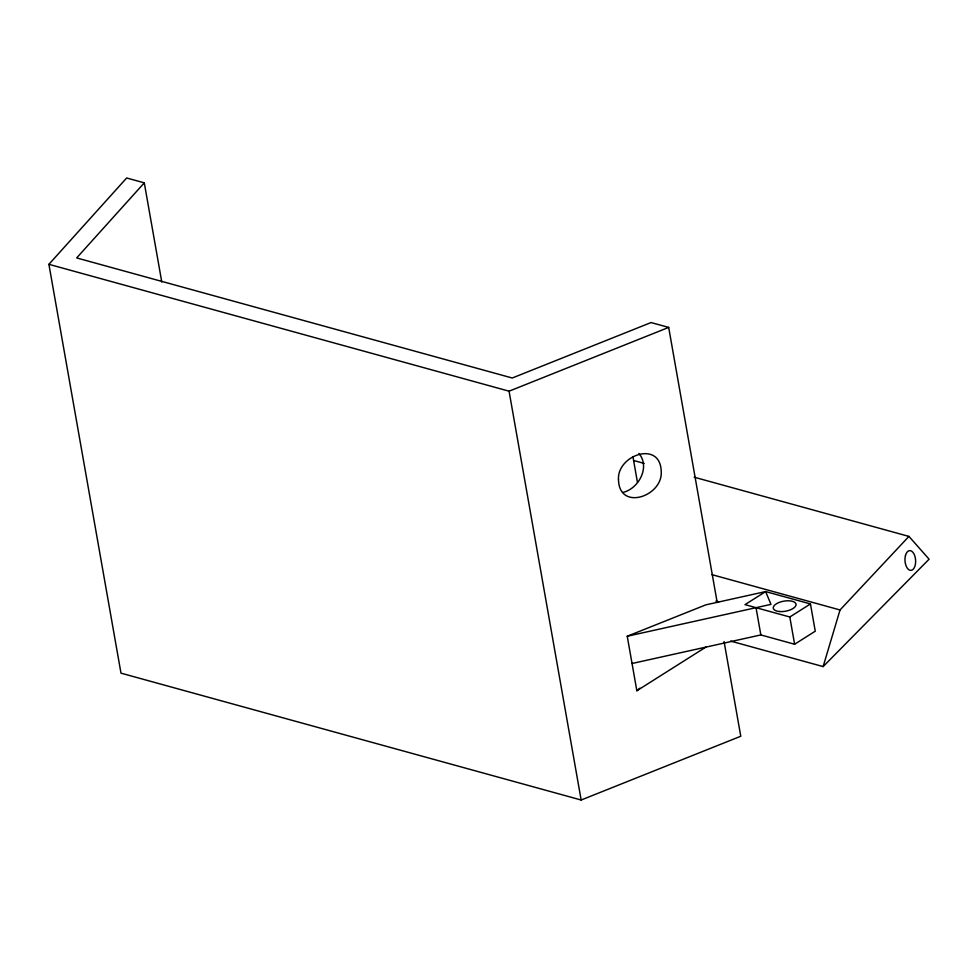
<?xml version="1.0" encoding="UTF-8"?>
<svg xmlns="http://www.w3.org/2000/svg" width="978" height="978" viewBox="0 0 978 978"><rect width="100%" height="100%" fill="white"/><g stroke="black" fill="none" stroke-linecap="round" stroke-linejoin="round"><path stroke-width="1.47" d="M823.134 666.593L840.029 609.966L908.941 536.409L929.1 559.184L823.134 666.593L730.603 641.079M724.075 641.556L740.774 736.251L581.152 800.016L120.991 673.157L48.9 264.317L126.663 177.984L144.292 182.849L161.786 282.043M144.292 182.849L76.675 257.923L512.252 378.009L651.055 322.557L668.683 327.41L717.192 602.472M632.045 663.5L760.835 634.93L794.613 644.245L815.261 631.201L810.456 603.939L765.64 591.58L705.81 604.856L627.24 636.238L636.849 690.749L639.869 688.182M636.849 690.749L705.81 647.143M627.24 636.238L770.97 604.367L765.64 591.58L744.991 604.636L789.808 616.996L810.456 603.939M48.9 264.317L509.061 391.188L668.683 327.41M622.864 492.46C638.707 488.78 650.48 466.995 638.915 453.462M633.842 460.565L644.147 463.401M694.16 477.191L908.941 536.409M711.911 574.648L840.029 609.966M715.872 601.054L718.769 601.849M789.808 616.996L794.613 644.245M756.031 607.68L760.835 634.93M632.962 456.836L637.46 482.386M509.061 391.188L581.152 800.016M618.487 479.758C619.208 511.494 662.962 496.176 661.226 471.567C660.492 439.843 616.751 455.161 618.487 479.758M905.445 555.614A9.902 5.318 86.2 0 0 910.811 570.382A9.902 5.318 86.2 0 0 914.662 555.492A9.902 5.318 86.2 0 0 905.445 555.614M779.344 611.519A11.565 5.11 -10 0 0 796.055 604.38A11.565 5.11 -10 0 0 778.525 602.692A11.565 5.11 -10 0 0 779.344 611.519"/></g></svg>
